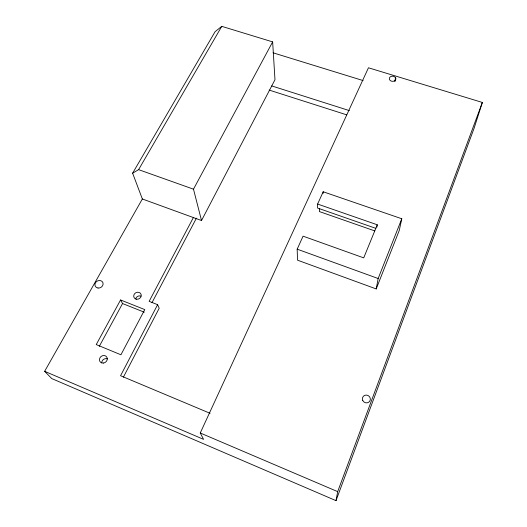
<?xml version="1.0" encoding="UTF-8"?>
<svg xmlns="http://www.w3.org/2000/svg" width="527" height="527" viewBox="0 0 527 527"><rect width="100%" height="100%" fill="white"/><g stroke="black" fill="none" stroke-linecap="round" stroke-linejoin="round"><path stroke-width="0.79" d="M317.61 204.054L377.26 224.779L363.716 257.874L303.071 236.162L297.175 249.166L297.524 260.173L376.206 288.928L399.249 230.451L401.785 218.758L323.183 191.762L317.61 204.054L317.544 208.027L375.87 228.362M319.454 208.356L319.382 211.564L374.769 230.912M323.13 193.383L323.183 191.762M394.881 81.672L395.481 77.719A3.254 2.582 4.7 0 0 390.033 77.061A3.254 2.582 4.7 0 0 391.778 81.25A3.254 2.582 4.7 0 0 395.751 78.365L395.481 77.719M395.388 80.736L395.751 78.365M376.891 227.091L377.26 224.779M44.65 371.311L51.738 378.57L336.002 500.65L337.675 491.632L482.35 102.449L368.459 67.785L200.26 432.99L203.58 439.36L44.65 371.311L142.349 198.982L132.62 173.192L215.095 31.673L221.762 26.35L272.65 41.89L274.982 79.722L201.518 220.53L142.349 198.982M376.206 288.928L378.162 278.513L401.785 218.758M482.35 102.449L474.096 128.259L336.002 500.65M123.377 377.194L159.207 308.236L157.613 304.685L149.148 301.325L193.369 217.559M157.613 304.685L120.551 375.725L210.069 413.3M151.98 302.709L196.426 218.165M201.518 220.53L193.488 189.173L272.65 41.89M99.293 346.344L122.541 303.545L120.564 299.975L96.23 344.579L120.927 354.783L144.787 309.586L120.564 299.975M132.62 173.192L138.608 169.648L221.762 26.35M273.058 52.805L363.116 80.578M271.748 85.927L349.361 110.611M269.218 90.091L346.72 114.846M138.608 169.648L193.488 189.173M297.175 249.166L378.162 278.513M122.541 303.545L144.273 312.195M200.26 432.99L337.675 491.632M135.617 298.928A3.827 3.399 -26.8 0 1 140.999 296.121M101.711 362.859A4.045 3.603 -37 0 1 107.462 358.867M98.042 288.038A4.223 3.656 -28 0 0 102.956 282.788A4.223 3.656 -28 0 0 96.052 282.004A4.223 3.656 -28 0 0 98.042 288.038M103.463 363.063A4.091 3.636 -36.6 0 0 106.724 356.963A4.091 3.636 -36.6 0 0 99.913 357.866A4.091 3.636 -36.6 0 0 103.463 363.063M136.664 299.237A3.867 3.432 -26.5 0 0 141.084 294.362A3.867 3.432 -26.5 0 0 134.681 293.631A3.867 3.432 -26.5 0 0 136.664 299.237M362.767 400.507A4.045 3.86 33.8 0 0 369.644 401.363A4.045 3.86 33.8 0 0 366.713 395.105A4.045 3.86 33.8 0 0 362.767 400.507"/></g></svg>
